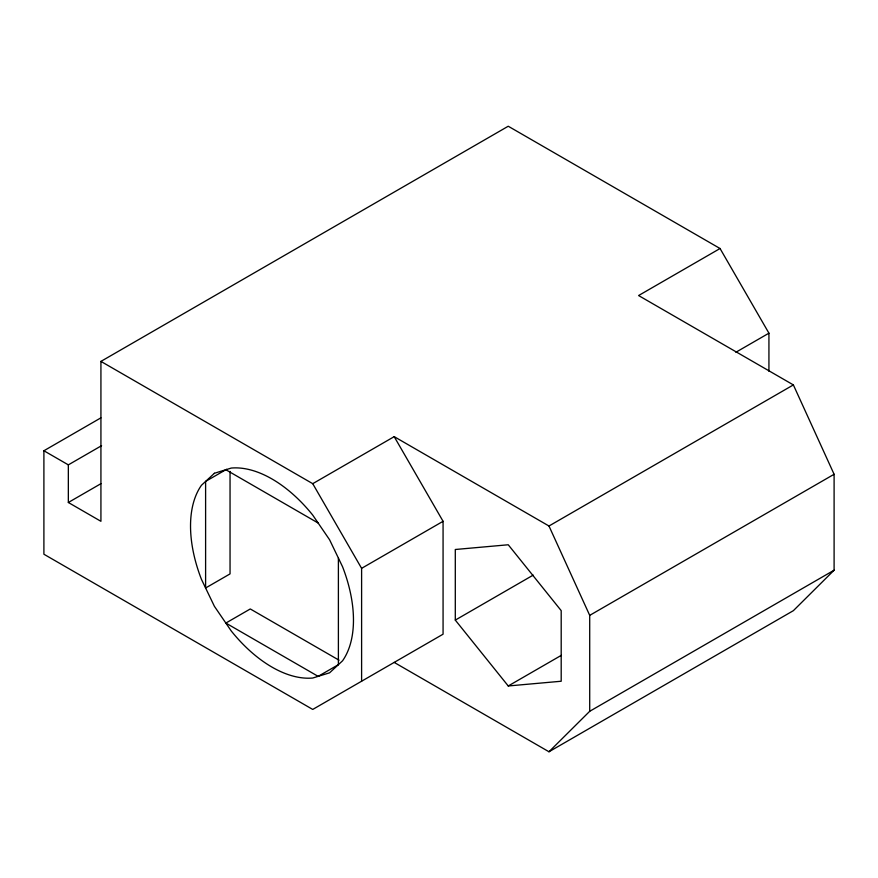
<?xml version="1.0" encoding="UTF-8"?>
<svg xmlns="http://www.w3.org/2000/svg" width="878" height="878" viewBox="0 0 878 878"><rect width="100%" height="100%" fill="white"/><g stroke="black" fill="none" stroke-linecap="round" stroke-linejoin="round"><path stroke-width="1.32" d="M394.2 662.407L548.98 751.766L589.709 711.29L834.1 570.195L834.1 474.274L793.372 384.915L638.591 295.546L720.048 248.518L768.93 333.179L768.93 371.251M834.1 570.195L793.372 610.671L548.98 751.766M101.585 445.673L68.341 464.868L68.341 502.49L100.926 521.312L100.926 361.396L508.241 126.234L720.048 248.518M100.926 361.396L312.733 483.679L394.2 436.651L443.072 521.302L443.072 634.19L312.733 709.435L43.9 554.227L43.9 450.754L100.904 417.851M68.341 502.49L100.926 483.679M226.557 469.324L205.606 481.418L205.606 587.997L230.047 573.894L230.047 471.409M361.604 681.218L361.604 568.34L443.072 521.302M735.874 352.265L768.93 333.179M394.2 436.651L548.98 526.01L793.372 384.915M337.931 664.931L318.143 676.356L225.855 623.062L250.285 608.959L339.04 660.19M455.298 620.098L455.298 549.496L508.241 544.766L561.196 610.638L561.196 681.24L508.241 685.97L455.298 620.098L533.209 575.112M589.709 711.29L589.709 615.368L834.1 474.274M508.241 685.97L561.371 655.306M225.855 469.73L318.143 523.025M43.9 450.754L68.341 464.868M312.733 483.679L361.604 568.34M548.98 526.01L589.709 615.368M338.392 558.09L338.392 664.668M214.397 473.275L201.446 485.282A115.205 66.519 60 0 0 201.446 579.348L214.397 606.303L231.265 630.997A115.205 66.519 60 0 0 312.733 678.025L329.601 672.811L342.552 660.805A115.205 66.519 60 0 0 342.552 566.738L329.601 539.783L312.733 515.101A115.205 66.519 60 0 0 231.265 468.062L214.397 473.275"/></g></svg>
